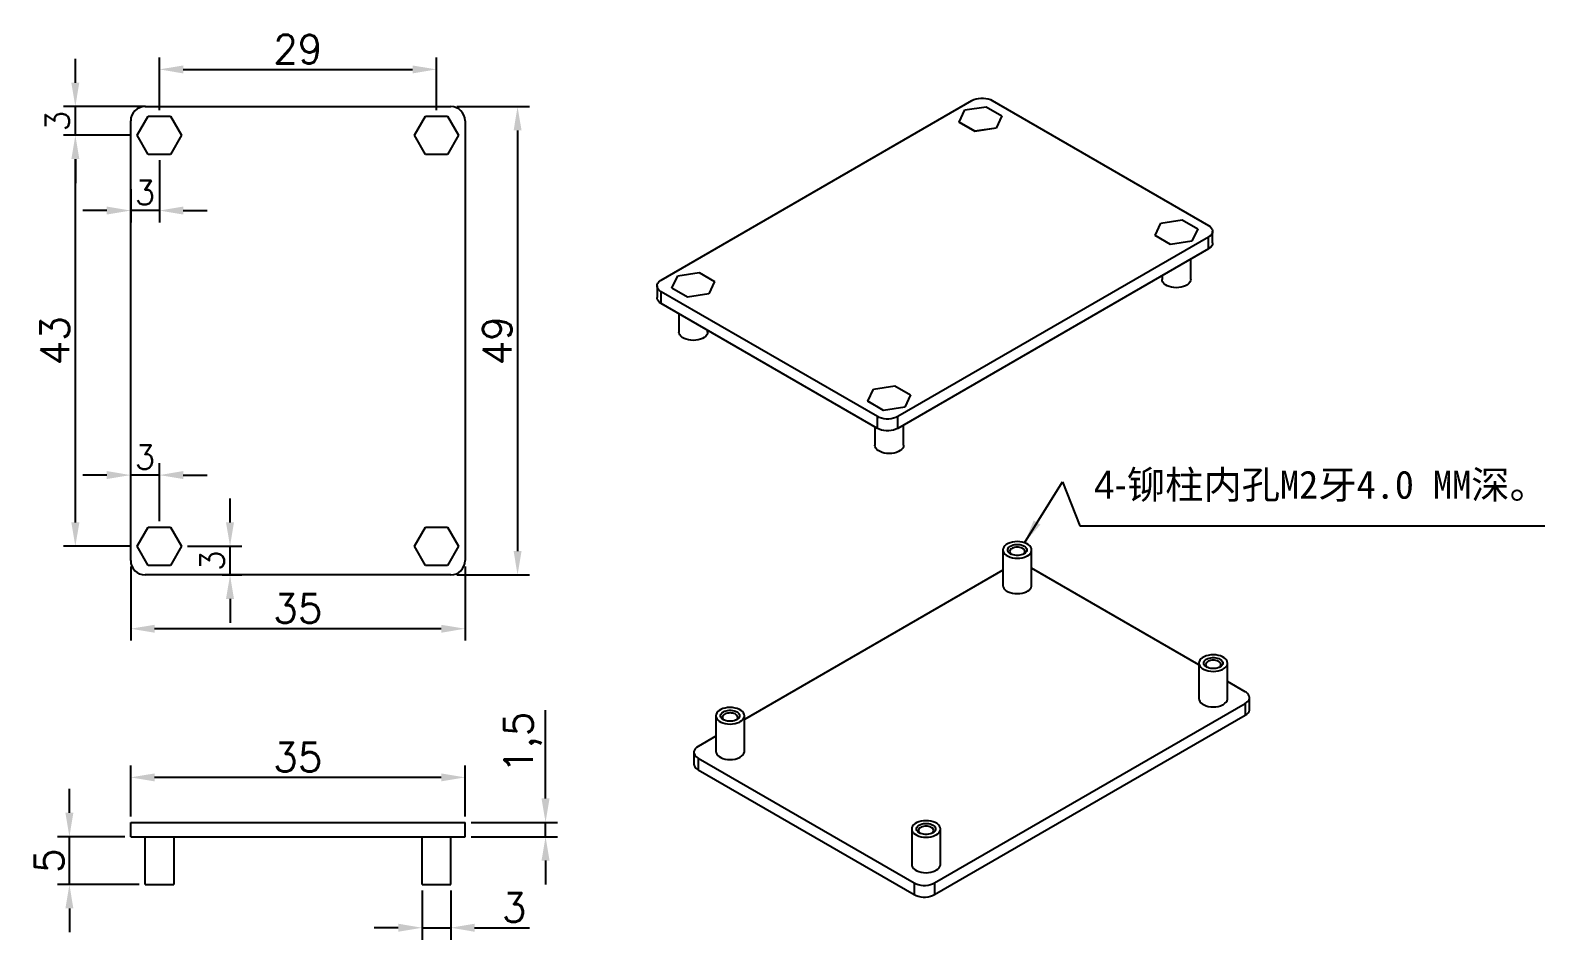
# Model space of a CAD drawing. Header units: millimetres. Extents: x 1426 to 4436, y -331 to 92.
# Drawn here: x 1971.4 to 2129.9, y -217.9 to -122.7 of the extents above; entities that cross this region are included whole.
import ezdxf

# ---------------------------------------------------------------- set-up
doc = ezdxf.new("R2010")
doc.units = ezdxf.units.MM
doc.styles.add('ST', font='PMingLiU.ttf')
doc.styles.get("Standard").update_dxf_attribs({"font": 'txt', "bigfont": 'gbcbig.shx'})
doc.dimstyles.new('ISO-25', dxfattribs={"dimtxt": 2.5, "dimasz": 2.5, "dimexe": 1.25, "dimexo": 0.625, "dimtad": 1, "dimtxsty": 'Standard', "dimcen": 2.5, "dimadec": 0, "dimazin": 0, "dimtfac": 1, "dimtmove": 0, "dimatfit": 3, "dimfxl": 0, "dimarcsym": 0})

# ---------------------------------------------------------------- blocks, each defined once
blk = doc.blocks.new('*D198')
at = {"color": 0, "lineweight": -2}
for p, q in [((1981.93, -133.7), (1974.82, -133.7)), ((1976.07, -174.2), (1976.07, -136.2)), ((1981.93, -176.7), (1974.82, -176.7))]:
    blk.add_line(p, q, dxfattribs=at)
at = {"color": 0}
for points in [[(1975.65, -136.2), (1976.49, -136.2), (1976.07, -133.7)], [(1975.65, -174.2), (1976.49, -174.2), (1976.07, -176.7)]]:
    blk.add_solid(points, dxfattribs=at)
at = {"layer": 'Defpoints', "color": 0}
for p in [(1976.07, -133.7), (1982.55, -133.7), (1982.55, -176.7)]:
    blk.add_point(p, dxfattribs=at)
at = {"color": 0, "insert": (1973.94, -155.2), "char_height": 3, "attachment_point": 5, "rotation": 90}
blk.add_mtext('43', dxfattribs=at)
blk = doc.blocks.new('*D199')
at = {"color": 0, "lineweight": -2}
for p, q in [((1984.86, -131.07), (1984.86, -125.56)), ((2013.86, -131.07), (2013.86, -125.56)), ((1987.36, -126.81), (2011.36, -126.81))]:
    blk.add_line(p, q, dxfattribs=at)
at = {"color": 0}
for points in [[(1987.36, -126.4), (1987.36, -127.23), (1984.86, -126.81)], [(2011.36, -126.4), (2011.36, -127.23), (2013.86, -126.81)]]:
    blk.add_solid(points, dxfattribs=at)
at = {"layer": 'Defpoints', "color": 0}
for p in [(2013.86, -126.81), (1984.86, -131.7), (2013.86, -131.7)]:
    blk.add_point(p, dxfattribs=at)
at = {"color": 0, "insert": (1999.36, -124.69), "char_height": 3, "attachment_point": 5}
blk.add_mtext('29', dxfattribs=at)
blk = doc.blocks.new('*D200')
at = {"color": 0, "lineweight": -2}
for p, q in [((2015.99, -130.7), (2023.6, -130.7)), ((2022.35, -133.2), (2022.35, -177.2)), ((2015.99, -179.7), (2023.6, -179.7))]:
    blk.add_line(p, q, dxfattribs=at)
at = {"color": 0}
for points in [[(2021.94, -133.2), (2022.77, -133.2), (2022.35, -130.7)], [(2021.94, -177.2), (2022.77, -177.2), (2022.35, -179.7)]]:
    blk.add_solid(points, dxfattribs=at)
at = {"layer": 'Defpoints', "color": 0}
for p in [(2015.36, -130.7), (2015.36, -179.7), (2022.35, -179.7)]:
    blk.add_point(p, dxfattribs=at)
at = {"color": 0, "insert": (2020.23, -155.2), "char_height": 3, "attachment_point": 5, "rotation": 90}
blk.add_mtext('49', dxfattribs=at)
blk = doc.blocks.new('*D201')
at = {"color": 0, "lineweight": -2}
for p, q in [((1981.86, -178.82), (1981.86, -186.57)), ((2016.86, -178.82), (2016.86, -186.57)), ((2014.36, -185.32), (1984.36, -185.32))]:
    blk.add_line(p, q, dxfattribs=at)
at = {"color": 0}
for points in [[(1984.36, -184.91), (1984.36, -185.74), (1981.86, -185.32)], [(2014.36, -184.91), (2014.36, -185.74), (2016.86, -185.32)]]:
    blk.add_solid(points, dxfattribs=at)
at = {"layer": 'Defpoints', "color": 0}
for p in [(1981.86, -178.2), (2016.86, -178.2), (1981.86, -185.32)]:
    blk.add_point(p, dxfattribs=at)
at = {"color": 0, "insert": (1999.36, -183.2), "char_height": 3, "attachment_point": 5}
blk.add_mtext('35', dxfattribs=at)
blk = doc.blocks.new('*D202')
at = {"color": 0, "lineweight": -2}
for p, q in [((1981.86, -204.96), (1981.86, -199.62)), ((2016.86, -204.96), (2016.86, -199.62)), ((2014.36, -200.87), (1984.36, -200.87))]:
    blk.add_line(p, q, dxfattribs=at)
at = {"color": 0}
for points in [[(1984.36, -200.46), (1984.36, -201.29), (1981.86, -200.87)], [(2014.36, -200.46), (2014.36, -201.29), (2016.86, -200.87)]]:
    blk.add_solid(points, dxfattribs=at)
at = {"layer": 'Defpoints', "color": 0}
for p in [(1981.86, -200.87), (1981.86, -205.58), (2016.86, -205.58)]:
    blk.add_point(p, dxfattribs=at)
at = {"color": 0, "insert": (1999.36, -198.75), "char_height": 3, "attachment_point": 5}
blk.add_mtext('35', dxfattribs=at)
blk = doc.blocks.new('*D203')
at = {"color": 0, "lineweight": -2}
for p, q in [((1975.45, -204.58), (1975.45, -202.08)), ((1981.24, -207.08), (1974.2, -207.08)), ((1975.45, -212.08), (1975.45, -207.08)), ((1982.74, -212.08), (1974.2, -212.08)), ((1975.45, -214.58), (1975.45, -217.08))]:
    blk.add_line(p, q, dxfattribs=at)
at = {"color": 0}
for points in [[(1975.03, -204.58), (1975.86, -204.58), (1975.45, -207.08)], [(1975.03, -214.58), (1975.86, -214.58), (1975.45, -212.08)]]:
    blk.add_solid(points, dxfattribs=at)
at = {"layer": 'Defpoints', "color": 0}
for p in [(1975.45, -207.08), (1981.86, -207.08), (1983.36, -212.08)]:
    blk.add_point(p, dxfattribs=at)
at = {"color": 0, "insert": (1973.32, -209.58), "char_height": 3, "attachment_point": 5, "rotation": 90}
blk.add_mtext('5', dxfattribs=at)
blk = doc.blocks.new('*D204')
at = {"color": 0, "lineweight": -2}
for p, q in [((2012.36, -212.71), (2012.36, -217.85)), ((2015.36, -212.71), (2015.36, -217.85)), ((2009.86, -216.6), (2007.36, -216.6)), ((2012.36, -216.6), (2015.36, -216.6)), ((2017.86, -216.6), (2023.61, -216.6))]:
    blk.add_line(p, q, dxfattribs=at)
at = {"color": 0}
for points in [[(2009.86, -216.18), (2009.86, -217.02), (2012.36, -216.6)], [(2017.86, -216.18), (2017.86, -217.02), (2015.36, -216.6)]]:
    blk.add_solid(points, dxfattribs=at)
at = {"layer": 'Defpoints', "color": 0}
for p in [(2012.36, -212.08), (2015.36, -212.08), (2015.36, -216.6)]:
    blk.add_point(p, dxfattribs=at)
at = {"color": 0, "insert": (2021.99, -214.48), "char_height": 3, "attachment_point": 5}
blk.add_mtext('3', dxfattribs=at)
blk = doc.blocks.new('*D205')
at = {"color": 0, "lineweight": -2}
for p, q in [((2025.28, -203.08), (2025.28, -193.83)), ((2017.49, -205.58), (2026.53, -205.58)), ((2025.28, -207.08), (2025.28, -205.58)), ((2017.49, -207.08), (2026.53, -207.08)), ((2025.28, -209.58), (2025.28, -212.08))]:
    blk.add_line(p, q, dxfattribs=at)
at = {"color": 0}
for points in [[(2024.86, -203.08), (2025.7, -203.08), (2025.28, -205.58)], [(2024.86, -209.58), (2025.7, -209.58), (2025.28, -207.08)]]:
    blk.add_solid(points, dxfattribs=at)
at = {"layer": 'Defpoints', "color": 0}
for p in [(2016.86, -205.58), (2025.28, -205.58), (2016.86, -207.08)]:
    blk.add_point(p, dxfattribs=at)
at = {"color": 0, "insert": (2022.91, -197.21), "char_height": 3, "attachment_point": 5, "rotation": 90}
blk.add_mtext('1,5', dxfattribs=at)
blk = doc.blocks.new('*D206')
at = {"color": 0, "lineweight": -2}
for p, q in [((1981.86, -168.62), (1981.86, -168)), ((1984.86, -174.07), (1984.86, -168)), ((1979.36, -169.25), (1976.86, -169.25)), ((1984.86, -169.25), (1981.86, -169.25)), ((1987.36, -169.25), (1989.86, -169.25))]:
    blk.add_line(p, q, dxfattribs=at)
at = {"color": 0}
for points in [[(1979.36, -168.83), (1979.36, -169.66), (1981.86, -169.25)], [(1987.36, -168.83), (1987.36, -169.66), (1984.86, -169.25)]]:
    blk.add_solid(points, dxfattribs=at)
at = {"layer": 'Defpoints', "color": 0}
for p in [(1981.86, -169.25), (1981.86, -169.25), (1984.86, -174.7)]:
    blk.add_point(p, dxfattribs=at)
at = {"color": 0, "insert": (1983.36, -167.37), "char_height": 2.5, "attachment_point": 5}
blk.add_mtext('3', dxfattribs=at)
blk = doc.blocks.new('*D207')
at = {"color": 0, "lineweight": -2}
for p, q in [((1992.26, -174.2), (1992.26, -171.7)), ((1987.8, -176.7), (1993.51, -176.7)), ((1992.26, -179.7), (1992.26, -176.7)), ((1991.42, -179.7), (1993.51, -179.7)), ((1992.26, -182.2), (1992.26, -184.7))]:
    blk.add_line(p, q, dxfattribs=at)
at = {"color": 0}
for points in [[(1991.84, -174.2), (1992.67, -174.2), (1992.26, -176.7)], [(1991.84, -182.2), (1992.67, -182.2), (1992.26, -179.7)]]:
    blk.add_solid(points, dxfattribs=at)
at = {"layer": 'Defpoints', "color": 0}
for p in [(1987.17, -176.7), (1992.26, -176.7), (1990.79, -179.7)]:
    blk.add_point(p, dxfattribs=at)
at = {"color": 0, "insert": (1990.38, -178.2), "char_height": 2.5, "attachment_point": 5, "rotation": 90}
blk.add_mtext('3', dxfattribs=at)
blk = doc.blocks.new('*D208')
at = {"color": 0, "lineweight": -2}
for p, q in [((1984.86, -136.32), (1984.86, -142.83)), ((1981.86, -139.34), (1981.86, -142.83)), ((1979.36, -141.58), (1976.86, -141.58)), ((1984.86, -141.58), (1981.86, -141.58)), ((1987.36, -141.58), (1989.86, -141.58))]:
    blk.add_line(p, q, dxfattribs=at)
at = {"color": 0}
for points in [[(1979.36, -141.16), (1979.36, -141.99), (1981.86, -141.58)], [(1987.36, -141.16), (1987.36, -141.99), (1984.86, -141.58)]]:
    blk.add_solid(points, dxfattribs=at)
at = {"layer": 'Defpoints', "color": 0}
for p in [(1984.86, -135.7), (1981.86, -138.72), (1981.86, -141.58)]:
    blk.add_point(p, dxfattribs=at)
at = {"color": 0, "insert": (1983.36, -139.7), "char_height": 2.5, "attachment_point": 5}
blk.add_mtext('3', dxfattribs=at)
blk = doc.blocks.new('*D209')
at = {"color": 0, "lineweight": -2}
for p, q in [((1976.07, -128.2), (1976.07, -125.7)), ((1983.42, -130.7), (1974.82, -130.7)), ((1976.07, -133.7), (1976.07, -130.7)), ((1981.24, -133.7), (1974.82, -133.7)), ((1976.07, -136.2), (1976.07, -138.7))]:
    blk.add_line(p, q, dxfattribs=at)
at = {"color": 0}
for points in [[(1975.65, -128.2), (1976.48, -128.2), (1976.07, -130.7)], [(1975.65, -136.2), (1976.48, -136.2), (1976.07, -133.7)]]:
    blk.add_solid(points, dxfattribs=at)
at = {"layer": 'Defpoints', "color": 0}
for p in [(1976.07, -130.7), (1984.04, -130.7), (1981.86, -133.7)]:
    blk.add_point(p, dxfattribs=at)
at = {"color": 0, "insert": (1974.19, -132.2), "char_height": 2.5, "attachment_point": 5, "rotation": 90}
blk.add_mtext('3', dxfattribs=at)

msp = doc.modelspace()

# ---------------------------------------------------------------- linework, layer by layer
for p, q in [((1983.36203, -130.69598), (2015.36203, -130.69598)), ((2037.38484, -148.84677), (2069.91175, -130.06753)), ((2068.56492, -132.34361), (2069.16264, -131.05573)), ((2069.16264, -131.05573), (2071.39335, -130.71064)), ((2071.39335, -130.71064), (2073.02634, -131.65344)), ((2072.03307, -130.06753), (2094.66049, -143.13135)), ((1981.86203, -178.19598), (1981.86203, -132.19598)), ((1982.55263, -133.69598), (1983.70733, -131.69598)), ((1983.70733, -131.69598), (1986.01674, -131.69598)), ((1986.01674, -131.69598), (1987.17144, -133.69598)), ((2011.55263, -133.69598), (2012.70733, -131.69598)), ((2012.70733, -131.69598), (2015.01674, -131.69598)), ((2015.01674, -131.69598), (2016.17144, -133.69598)), ((2016.86203, -132.19598), (2016.86203, -178.19598)), ((2070.19792, -133.28641), (2068.56492, -132.34361)), ((2068.56492, -132.34361), (2068.56492, -132.35178)), ((2070.19792, -133.29458), (2068.56492, -132.35178)), ((2072.42863, -132.94133), (2070.19792, -133.28641)), ((2072.42863, -132.94949), (2070.19792, -133.29458)), ((2073.02634, -131.65344), (2072.42863, -132.94133)), ((2073.02634, -131.6616), (2072.42863, -132.94949)), ((2072.42863, -132.94133), (2072.42863, -132.94949)), ((2073.02634, -131.65344), (2073.02634, -131.6616)), ((1983.70733, -135.69598), (1982.55263, -133.69598)), ((1987.17144, -133.69598), (1986.01674, -135.69598)), ((2012.70733, -135.69598), (2011.55263, -133.69598)), ((2016.17144, -133.69598), (2015.01674, -135.69598)), ((2070.19792, -133.28641), (2070.19792, -133.29458)), ((1986.01674, -135.69598), (1983.70733, -135.69598)), ((2015.01674, -135.69598), (2012.70733, -135.69598)), ((2089.66874, -142.89481), (2091.89945, -142.54972)), ((2091.89945, -142.54972), (2093.53244, -143.49252)), ((2089.07102, -144.1827), (2089.66874, -142.89481)), ((2090.70401, -145.1255), (2089.07102, -144.1827)), ((2089.07102, -144.1827), (2089.07102, -144.19087)), ((2090.70401, -145.13367), (2089.07102, -144.19087)), ((2093.53244, -143.49252), (2092.93472, -144.78041)), ((2093.53244, -143.50069), (2092.93472, -144.78858)), ((2093.53244, -143.49252), (2093.53244, -143.50069)), ((2095.09983, -144.96847), (2095.09983, -143.74372)), ((2094.66049, -144.35608), (2062.13358, -163.13532)), ((2094.66049, -145.58083), (2062.13358, -164.36007)), ((2092.93472, -144.78041), (2090.70401, -145.1255)), ((2092.93472, -144.78858), (2090.70401, -145.13367)), ((2090.70401, -145.1255), (2090.70401, -145.13367)), ((2092.93472, -144.78041), (2092.93472, -144.78858)), ((2094.66049, -145.58083), (2094.66049, -144.35608)), ((2092.80173, -148.77744), (2092.80173, -146.65398)), ((2038.51289, -149.694), (2039.1106, -148.40611)), ((2039.1106, -148.40611), (2041.34131, -148.06102)), ((2041.34131, -148.06102), (2042.97431, -149.00382)), ((2089.80173, -148.38601), (2089.80173, -148.77744)), ((2036.9455, -149.45914), (2036.9455, -150.68389)), ((2060.01226, -163.13532), (2037.38484, -150.0715)), ((2037.38484, -151.29625), (2037.38484, -150.0715)), ((2040.14588, -150.6368), (2038.51289, -149.694)), ((2038.51289, -149.694), (2038.51289, -149.70216)), ((2040.14588, -150.64496), (2038.51289, -149.70216)), ((2042.37659, -150.29171), (2040.14588, -150.6368)), ((2042.37659, -150.29988), (2040.14588, -150.64496)), ((2042.97431, -149.00382), (2042.37659, -150.29171)), ((2042.97431, -149.01199), (2042.37659, -150.29988)), ((2042.37659, -150.29171), (2042.37659, -150.29988)), ((2042.97431, -149.00382), (2042.97431, -149.01199)), ((2060.01226, -164.36007), (2037.38484, -151.29625)), ((2040.14588, -150.6368), (2040.14588, -150.64496)), ((2039.2436, -152.3694), (2039.2436, -154.28874)), ((2042.2436, -154.28874), (2042.2436, -154.10143)), ((2059.6167, -160.2452), (2061.84741, -159.90011)), ((2061.84741, -159.90011), (2063.4804, -160.84291)), ((2059.01898, -161.53309), (2059.6167, -160.2452)), ((2060.65198, -162.47589), (2059.01898, -161.53309)), ((2059.01898, -161.53309), (2059.01898, -161.54125)), ((2060.65198, -162.48405), (2059.01898, -161.54125)), ((2063.4804, -160.84291), (2062.88269, -162.1308)), ((2063.4804, -160.85107), (2062.88269, -162.13896)), ((2063.4804, -160.84291), (2063.4804, -160.85107)), ((2060.01226, -164.36007), (2060.01226, -163.13532)), ((2062.88269, -162.1308), (2060.65198, -162.47589)), ((2062.88269, -162.13896), (2060.65198, -162.48405)), ((2060.65198, -162.47589), (2060.65198, -162.48405)), ((2062.13358, -164.36007), (2062.13358, -163.13532)), ((2062.88269, -162.1308), (2062.88269, -162.13896)), ((2059.74969, -164.20848), (2059.74969, -166.12783)), ((2062.74969, -166.12783), (2062.74969, -164.00436)), ((1982.55263, -176.69598), (1983.70733, -174.69598)), ((1983.70733, -174.69598), (1986.01674, -174.69598)), ((1986.01674, -174.69598), (1987.17144, -176.69598)), ((2011.55263, -176.69598), (2012.70733, -174.69598)), ((2012.70733, -174.69598), (2015.01674, -174.69598)), ((2015.01674, -174.69598), (2016.17144, -176.69598)), ((1983.70733, -178.69598), (1982.55263, -176.69598)), ((1987.17144, -176.69598), (1986.01674, -178.69598)), ((2012.70733, -178.69598), (2011.55263, -176.69598)), ((2016.17144, -176.69598), (2015.01674, -178.69598)), ((2073.15147, -177.07968), (2073.15147, -180.78659)), ((2076.15147, -180.78659), (2076.15147, -177.07968)), ((1986.01674, -178.69598), (1983.70733, -178.69598)), ((2015.01674, -178.69598), (2012.70733, -178.69598)), ((2093.65757, -189.10607), (2076.15147, -178.99902)), ((2015.36203, -179.69598), (1983.36203, -179.69598)), ((2073.15147, -179.20314), (2046.09943, -194.82149)), ((2093.65757, -188.91877), (2093.65757, -192.62568)), ((2096.65757, -192.62568), (2096.65757, -188.91877)), ((2098.51633, -191.91125), (2096.65757, -190.83811)), ((2065.98941, -211.91522), (2098.51633, -193.13598)), ((2098.51633, -193.13598), (2098.51633, -194.36073)), ((2098.95567, -193.74837), (2098.95567, -192.52362)), ((2043.09943, -194.43006), (2043.09943, -198.13698)), ((2046.09943, -198.13698), (2046.09943, -194.43006)), ((2065.98941, -213.13997), (2098.51633, -194.36073)), ((2043.09943, -196.55353), (2041.24068, -197.62667)), ((2040.80134, -198.23904), (2040.80134, -199.46379)), ((2041.24068, -198.8514), (2063.86809, -211.91522)), ((2041.24068, -198.8514), (2041.24068, -200.07615)), ((2041.24068, -200.07615), (2063.86809, -213.13997)), ((1981.86203, -205.58134), (2016.86203, -205.58134)), ((1981.86203, -207.08134), (1981.86203, -205.58134)), ((2016.86203, -207.08134), (2016.86203, -205.58134)), ((1981.86203, -207.08134), (2016.86203, -207.08134)), ((1983.36203, -212.08134), (1983.36203, -207.08134)), ((1986.36203, -207.08134), (1986.36203, -212.08134)), ((2012.36203, -212.08134), (2012.36203, -207.08134)), ((2015.36203, -212.08134), (2015.36203, -207.08134)), ((2063.60553, -206.26915), (2063.60553, -209.97606)), ((2066.60553, -209.97606), (2066.60553, -206.26915)), ((1983.36203, -212.08134), (1986.36203, -212.08134)), ((2012.36203, -212.08134), (2015.36203, -212.08134)), ((2063.86809, -211.91522), (2063.86809, -213.13997)), ((2065.98941, -211.91522), (2065.98941, -213.13997))]:
    msp.add_line(p, q)
for points in [[(2069.91175, -130.06753, 0), (2070.11205, -129.9705, 0), (2070.33848, -129.89502, 0), (2070.58418, -129.84339, 0), (2070.84168, -129.81717, 0), (2071.10314, -129.81717, 0), (2071.36064, -129.84339, 0), (2071.60634, -129.89502, 0), (2071.83278, -129.9705, 0), (2072.03307, -130.06753, 0)], [(2094.66049, -143.13135, 0), (2094.82856, -143.24699, 0), (2094.95929, -143.37772, 0), (2095.04872, -143.51957, 0), (2095.09412, -143.66824, 0), (2095.09983, -143.74372, 0)], [(2095.09983, -143.74372, 0), (2095.07704, -143.8941, 0), (2095.00937, -144.03991, 0), (2094.89887, -144.17672, 0), (2094.74889, -144.30038, 0), (2094.66049, -144.35608, 0)], [(2095.09983, -144.96847, 0), (2095.07704, -145.11885, 0), (2095.00937, -145.26466, 0), (2094.89887, -145.40147, 0), (2094.74889, -145.52513, 0), (2094.66049, -145.58083, 0)], [(2036.9455, -149.45914, 0), (2036.96829, -149.30875, 0), (2037.03596, -149.16294, 0), (2037.14646, -149.02613, 0), (2037.29643, -148.90247, 0), (2037.38484, -148.84677, 0)], [(2092.80173, -148.77744, 0), (2092.77894, -148.92782, 0), (2092.71127, -149.07363, 0), (2092.60077, -149.21045, 0), (2092.4508, -149.3341, 0), (2092.26591, -149.44085, 0), (2092.05173, -149.52743, 0), (2091.81476, -149.59123, 0), (2091.5622, -149.6303, 0), (2091.30173, -149.64346, 0), (2091.04126, -149.6303, 0), (2090.7887, -149.59123, 0), (2090.55173, -149.52743, 0), (2090.33755, -149.44085, 0), (2090.15266, -149.3341, 0), (2090.00269, -149.21045, 0), (2089.89219, -149.07363, 0), (2089.82452, -148.92782, 0), (2089.80173, -148.77744, 0)], [(2037.38484, -150.0715, 0), (2037.21677, -149.95586, 0), (2037.08604, -149.82513, 0), (2036.99661, -149.68328, 0), (2036.95121, -149.53461, 0), (2036.9455, -149.45914, 0)], [(2037.38484, -151.29625, 0), (2037.21677, -151.18061, 0), (2037.08604, -151.04988, 0), (2036.99661, -150.90803, 0), (2036.95121, -150.75937, 0), (2036.9455, -150.68389, 0)], [(2042.2436, -154.28874, 0), (2042.22081, -154.43912, 0), (2042.15313, -154.58493, 0), (2042.04263, -154.72175, 0), (2041.89266, -154.8454, 0), (2041.70778, -154.95215, 0), (2041.4936, -155.03873, 0), (2041.25663, -155.10253, 0), (2041.00407, -155.1416, 0), (2040.7436, -155.15476, 0), (2040.48312, -155.1416, 0), (2040.23057, -155.10253, 0), (2039.9936, -155.03873, 0), (2039.77941, -154.95215, 0), (2039.59453, -154.8454, 0), (2039.44456, -154.72175, 0), (2039.33406, -154.58493, 0), (2039.26638, -154.43912, 0), (2039.2436, -154.28874, 0)], [(2062.13358, -163.13532, 0), (2061.93328, -163.23236, 0), (2061.70684, -163.30783, 0), (2061.46114, -163.35946, 0), (2061.20365, -163.38568, 0), (2060.94218, -163.38568, 0), (2060.68469, -163.35946, 0), (2060.43899, -163.30783, 0), (2060.21255, -163.23236, 0), (2060.01226, -163.13532, 0)], [(2062.13358, -164.36007, 0), (2061.93328, -164.45711, 0), (2061.70684, -164.53259, 0), (2061.46114, -164.58422, 0), (2061.20365, -164.61043, 0), (2060.94218, -164.61043, 0), (2060.68469, -164.58422, 0), (2060.43899, -164.53259, 0), (2060.21255, -164.45711, 0), (2060.01226, -164.36007, 0)], [(2062.74969, -166.12783, 0), (2062.7269, -166.27821, 0), (2062.65923, -166.42402, 0), (2062.54873, -166.56083, 0), (2062.39876, -166.68449, 0), (2062.21387, -166.79123, 0), (2061.99969, -166.87782, 0), (2061.76272, -166.94161, 0), (2061.51016, -166.98069, 0), (2061.24969, -166.99384, 0), (2060.98922, -166.98069, 0), (2060.73666, -166.94161, 0), (2060.49969, -166.87782, 0), (2060.28551, -166.79123, 0), (2060.10063, -166.68449, 0), (2059.95065, -166.56083, 0), (2059.84015, -166.42402, 0), (2059.77248, -166.27821, 0), (2059.74969, -166.12783, 0)], [(2076.15147, -177.07968, 0), (2076.12868, -176.9293, 0), (2076.06101, -176.78348, 0), (2075.95051, -176.64667, 0), (2075.80054, -176.52301, 0), (2075.61565, -176.41627, 0), (2075.40147, -176.32969, 0), (2075.1645, -176.26589, 0), (2074.91194, -176.22682, 0), (2074.65147, -176.21366, 0), (2074.391, -176.22682, 0), (2074.13844, -176.26589, 0), (2073.90147, -176.32969, 0), (2073.68729, -176.41627, 0), (2073.50241, -176.52301, 0), (2073.35243, -176.64667, 0), (2073.24193, -176.78348, 0), (2073.17426, -176.9293, 0), (2073.15147, -177.07968, 0)], [(2073.15147, -177.07968, 0), (2073.17426, -177.23006, 0), (2073.24193, -177.37587, 0), (2073.35243, -177.51269, 0), (2073.50241, -177.63634, 0), (2073.68729, -177.74309, 0), (2073.90147, -177.82967, 0), (2074.13844, -177.89347, 0), (2074.391, -177.93254, 0), (2074.65147, -177.9457, 0), (2074.91194, -177.93254, 0), (2075.1645, -177.89347, 0), (2075.40147, -177.82967, 0), (2075.61565, -177.74309, 0), (2075.71213, -177.69205, 0)], [(2073.94436, -177.48792, 0), (2073.83231, -177.41082, 0), (2073.74516, -177.32367, 0), (2073.68554, -177.2291, 0), (2073.65528, -177.12999, 0), (2073.65528, -177.02935, 0), (2073.68555, -176.93024, 0), (2073.74517, -176.83567, 0), (2073.83233, -176.74852, 0), (2073.94438, -176.67143, 0), (2074.07791, -176.60674, 0), (2074.22887, -176.55642, 0), (2074.39267, -176.522, 0), (2074.56433, -176.50453, 0), (2074.73864, -176.50453, 0), (2074.91031, -176.52201, 0), (2075.0741, -176.55643, 0), (2075.22506, -176.60675, 0), (2075.35859, -176.67144, 0), (2075.47063, -176.74853, 0), (2075.55779, -176.83569, 0), (2075.6174, -176.93026, 0), (2075.64767, -177.02937, 0), (2075.64767, -177.13001, 0), (2075.61739, -177.22911, 0), (2075.55777, -177.32368, 0), (2075.47062, -177.41084, 0), (2075.35858, -177.48792, 0)], [(2075.45147, -177.24298, 0), (2075.43932, -177.16277, 0), (2075.40323, -177.08501, 0), (2075.34429, -177.01204, 0), (2075.26431, -176.94609, 0), (2075.1657, -176.88916, 0), (2075.05147, -176.84298, 0), (2074.92509, -176.80896, 0), (2074.79039, -176.78812, 0), (2074.65147, -176.7811, 0), (2074.51255, -176.78812, 0), (2074.37786, -176.80896, 0), (2074.25147, -176.84298, 0), (2074.13724, -176.88916, 0), (2074.03864, -176.94609, 0), (2073.95865, -177.01204, 0), (2073.89972, -177.08501, 0), (2073.86363, -177.16277, 0), (2073.85147, -177.24298, 0)], [(2073.85147, -177.24298, 0), (2073.86363, -177.32318, 0), (2073.89972, -177.40095, 0), (2073.95865, -177.47392, 0), (2074.02297, -177.52874, 0)], [(2075.35858, -177.48792, 0), (2075.22505, -177.55261, 0), (2075.07409, -177.60293, 0), (2074.91029, -177.63735, 0), (2074.73863, -177.65483, 0), (2074.56432, -177.65483, 0), (2074.39265, -177.63735, 0), (2074.22885, -177.60293, 0), (2074.0779, -177.55261, 0), (2073.94437, -177.48792, 0), (2073.94436, -177.48792, 0)], [(2075.27997, -177.52874, 0), (2075.35637, -177.46139, 0), (2075.41136, -177.3874, 0), (2075.44325, -177.30903, 0), (2075.45147, -177.24298, 0)], [(2075.71213, -177.69205, 0), (2075.8802, -177.57641, 0), (2076.01093, -177.44567, 0), (2076.10036, -177.30382, 0), (2076.14576, -177.15516, 0), (2076.15147, -177.07968, 0)], [(2073.15147, -180.78659, 0), (2073.17426, -180.93697, 0), (2073.24193, -181.08279, 0), (2073.35243, -181.2196, 0), (2073.50241, -181.34326, 0), (2073.68729, -181.45, 0), (2073.90147, -181.53658, 0), (2074.13844, -181.60038, 0), (2074.391, -181.63945, 0), (2074.65147, -181.65261, 0), (2074.91194, -181.63945, 0), (2075.1645, -181.60038, 0), (2075.40147, -181.53658, 0), (2075.61565, -181.45, 0), (2075.71213, -181.39896, 0)], [(2075.71213, -181.39896, 0), (2075.8802, -181.28332, 0), (2076.01093, -181.15259, 0), (2076.10036, -181.01073, 0), (2076.14576, -180.86207, 0), (2076.15147, -180.78659, 0)], [(2096.65757, -188.91877, 0), (2096.63478, -188.76838, 0), (2096.56711, -188.62257, 0), (2096.45661, -188.48576, 0), (2096.30664, -188.3621, 0), (2096.12175, -188.25536, 0), (2095.90757, -188.16877, 0), (2095.6706, -188.10498, 0), (2095.41804, -188.0659, 0), (2095.15757, -188.05275, 0), (2094.8971, -188.0659, 0), (2094.64454, -188.10498, 0), (2094.40757, -188.16877, 0), (2094.19339, -188.25536, 0), (2094.0085, -188.3621, 0), (2093.85853, -188.48576, 0), (2093.74803, -188.62257, 0), (2093.68036, -188.76838, 0), (2093.65757, -188.91877, 0)], [(2094.45045, -189.327, 0), (2094.33841, -189.24991, 0), (2094.25126, -189.16275, 0), (2094.19164, -189.06818, 0), (2094.16137, -188.96908, 0), (2094.16138, -188.86844, 0), (2094.19165, -188.76933, 0), (2094.25127, -188.67476, 0), (2094.33843, -188.58761, 0), (2094.45047, -188.51051, 0), (2094.584, -188.44583, 0), (2094.73496, -188.39551, 0), (2094.89876, -188.36109, 0), (2095.07043, -188.34362, 0), (2095.24474, -188.34362, 0), (2095.4164, -188.3611, 0), (2095.5802, -188.39552, 0), (2095.73116, -188.44584, 0), (2095.86469, -188.51053, 0), (2095.97673, -188.58762, 0), (2096.06388, -188.67478, 0), (2096.1235, -188.76935, 0), (2096.15377, -188.86845, 0), (2096.15376, -188.96909, 0), (2096.12349, -189.0682, 0), (2096.06387, -189.16277, 0), (2095.97671, -189.24992, 0), (2095.86468, -189.32701, 0)], [(2093.65757, -188.91877, 0), (2093.68036, -189.06915, 0), (2093.74803, -189.21496, 0), (2093.85853, -189.35177, 0), (2094.0085, -189.47543, 0), (2094.19339, -189.58217, 0), (2094.40757, -189.66876, 0), (2094.64454, -189.73255, 0), (2094.8971, -189.77163, 0), (2095.15757, -189.78478, 0), (2095.41804, -189.77163, 0), (2095.6706, -189.73255, 0), (2095.90757, -189.66876, 0), (2096.12175, -189.58217, 0), (2096.21823, -189.53113, 0)], [(2095.95757, -189.08207, 0), (2095.94542, -189.00186, 0), (2095.90932, -188.92409, 0), (2095.85039, -188.85113, 0), (2095.7704, -188.78518, 0), (2095.6718, -188.72825, 0), (2095.55757, -188.68207, 0), (2095.43119, -188.64804, 0), (2095.29649, -188.62721, 0), (2095.15757, -188.62019, 0), (2095.01865, -188.62721, 0), (2094.88395, -188.64804, 0), (2094.75757, -188.68207, 0), (2094.64334, -188.72825, 0), (2094.54473, -188.78518, 0), (2094.46475, -188.85113, 0), (2094.40582, -188.92409, 0), (2094.36972, -189.00186, 0), (2094.35757, -189.08207, 0)], [(2094.35757, -189.08207, 0), (2094.36972, -189.16227, 0), (2094.40582, -189.24004, 0), (2094.46475, -189.313, 0), (2094.52907, -189.36783, 0)], [(2095.86468, -189.32701, 0), (2095.73115, -189.3917, 0), (2095.58019, -189.44202, 0), (2095.41639, -189.47644, 0), (2095.24473, -189.49391, 0), (2095.07041, -189.49391, 0), (2094.89875, -189.47644, 0), (2094.73495, -189.44202, 0), (2094.58399, -189.3917, 0), (2094.45046, -189.32701, 0), (2094.45045, -189.327, 0)], [(2095.78607, -189.36783, 0), (2095.86247, -189.30048, 0), (2095.91745, -189.22649, 0), (2095.94935, -189.14811, 0), (2095.95757, -189.08207, 0)], [(2096.21823, -189.53113, 0), (2096.3863, -189.41549, 0), (2096.51703, -189.28476, 0), (2096.60646, -189.14291, 0), (2096.65186, -188.99424, 0), (2096.65757, -188.91877, 0)], [(2093.65757, -192.62568, 0), (2093.68036, -192.77606, 0), (2093.74803, -192.92187, 0), (2093.85853, -193.05869, 0), (2094.0085, -193.18234, 0), (2094.19339, -193.28908, 0), (2094.40757, -193.37567, 0), (2094.64454, -193.43947, 0), (2094.8971, -193.47854, 0), (2095.15757, -193.49169, 0), (2095.41804, -193.47854, 0), (2095.6706, -193.43947, 0), (2095.90757, -193.37567, 0), (2096.12175, -193.28908, 0), (2096.21823, -193.23804, 0)], [(2096.21823, -193.23804, 0), (2096.3863, -193.1224, 0), (2096.51703, -192.99167, 0), (2096.60646, -192.84982, 0), (2096.65186, -192.70116, 0), (2096.65757, -192.62568, 0)], [(2098.95567, -192.52362, 0), (2098.93288, -192.37323, 0), (2098.86521, -192.22742, 0), (2098.7547, -192.09061, 0), (2098.60473, -191.96695, 0), (2098.51633, -191.91125, 0)], [(2098.51633, -193.13598, 0), (2098.68439, -193.02034, 0), (2098.81513, -192.88961, 0), (2098.90456, -192.74776, 0), (2098.94996, -192.59909, 0), (2098.95567, -192.52362, 0)], [(2046.09943, -194.43006, 0), (2046.07665, -194.27968, 0), (2046.00897, -194.13387, 0), (2045.89847, -193.99706, 0), (2045.7485, -193.8734, 0), (2045.56362, -193.76666, 0), (2045.34943, -193.68007, 0), (2045.11246, -193.61627, 0), (2044.85991, -193.5772, 0), (2044.59943, -193.56405, 0), (2044.33896, -193.5772, 0), (2044.0864, -193.61627, 0), (2043.84943, -193.68007, 0), (2043.63525, -193.76666, 0), (2043.45037, -193.8734, 0), (2043.3004, -193.99706, 0), (2043.1899, -194.13387, 0), (2043.12222, -194.27968, 0), (2043.09943, -194.43006, 0)], [(2043.09943, -194.43006, 0), (2043.12222, -194.58045, 0), (2043.1899, -194.72626, 0), (2043.3004, -194.86307, 0), (2043.45037, -194.98673, 0), (2043.63525, -195.09347, 0), (2043.84943, -195.18006, 0), (2044.0864, -195.24385, 0), (2044.33896, -195.28292, 0), (2044.59943, -195.29608, 0), (2044.85991, -195.28292, 0), (2045.11246, -195.24385, 0), (2045.34943, -195.18006, 0), (2045.56362, -195.09347, 0), (2045.66009, -195.04243, 0)], [(2043.89232, -194.8383, 0), (2043.78027, -194.76121, 0), (2043.69312, -194.67405, 0), (2043.6335, -194.57948, 0), (2043.60324, -194.48037, 0), (2043.60324, -194.37974, 0), (2043.63351, -194.28063, 0), (2043.69313, -194.18606, 0), (2043.78029, -194.09891, 0), (2043.89234, -194.02181, 0), (2044.02587, -193.95713, 0), (2044.17683, -193.90681, 0), (2044.34063, -193.87239, 0), (2044.51229, -193.85492, 0), (2044.6866, -193.85492, 0), (2044.85827, -193.87239, 0), (2045.02207, -193.90682, 0), (2045.17302, -193.95714, 0), (2045.30655, -194.02183, 0), (2045.41859, -194.09892, 0), (2045.50575, -194.18608, 0), (2045.56536, -194.28064, 0), (2045.59563, -194.37975, 0), (2045.59563, -194.48039, 0), (2045.56536, -194.5795, 0), (2045.50574, -194.67407, 0), (2045.41858, -194.76122, 0), (2045.30654, -194.83831, 0)], [(2045.39943, -194.59336, 0), (2045.38728, -194.51316, 0), (2045.35119, -194.43539, 0), (2045.29225, -194.36243, 0), (2045.21227, -194.29648, 0), (2045.11366, -194.23955, 0), (2044.99943, -194.19337, 0), (2044.87305, -194.15934, 0), (2044.73835, -194.13851, 0), (2044.59943, -194.13149, 0), (2044.46052, -194.13851, 0), (2044.32582, -194.15934, 0), (2044.19943, -194.19337, 0), (2044.0852, -194.23955, 0), (2043.9866, -194.29648, 0), (2043.90661, -194.36243, 0), (2043.84768, -194.43539, 0), (2043.81159, -194.51316, 0), (2043.79943, -194.59336, 0)], [(2043.79943, -194.59336, 0), (2043.81159, -194.67357, 0), (2043.84768, -194.75133, 0), (2043.90661, -194.8243, 0), (2043.97094, -194.87913, 0)], [(2045.30654, -194.83831, 0), (2045.17301, -194.903, 0), (2045.02205, -194.95332, 0), (2044.85825, -194.98774, 0), (2044.68659, -195.00521, 0), (2044.51228, -195.00521, 0), (2044.34062, -194.98774, 0), (2044.17682, -194.95332, 0), (2044.02586, -194.903, 0), (2043.89233, -194.83831, 0), (2043.89232, -194.8383, 0)], [(2045.22793, -194.87913, 0), (2045.30433, -194.81178, 0), (2045.35932, -194.73779, 0), (2045.39121, -194.65941, 0), (2045.39943, -194.59336, 0)], [(2045.66009, -195.04243, 0), (2045.82816, -194.92679, 0), (2045.9589, -194.79606, 0), (2046.04832, -194.65421, 0), (2046.09373, -194.50554, 0), (2046.09943, -194.43006, 0)], [(2098.51633, -194.36073, 0), (2098.68439, -194.24509, 0), (2098.81513, -194.11436, 0), (2098.90456, -193.97251, 0), (2098.94996, -193.82385, 0), (2098.95567, -193.74837, 0)], [(2041.24068, -197.62667, 0), (2041.07261, -197.74231, 0), (2040.94188, -197.87304, 0), (2040.85245, -198.0149, 0), (2040.80705, -198.16356, 0), (2040.80134, -198.23904, 0)], [(2040.80134, -198.23904, 0), (2040.82413, -198.38942, 0), (2040.8918, -198.53523, 0), (2041.0023, -198.67205, 0), (2041.15227, -198.7957, 0), (2041.24068, -198.8514, 0)], [(2040.80134, -199.46379, 0), (2040.82413, -199.61417, 0), (2040.8918, -199.75998, 0), (2041.0023, -199.8968, 0), (2041.15227, -200.02045, 0), (2041.24068, -200.07615, 0)], [(2043.09943, -198.13698, 0), (2043.12222, -198.28736, 0), (2043.1899, -198.43317, 0), (2043.3004, -198.56998, 0), (2043.45037, -198.69364, 0), (2043.63525, -198.80038, 0), (2043.84943, -198.88697, 0), (2044.0864, -198.95077, 0), (2044.33896, -198.98984, 0), (2044.59943, -199.00299, 0), (2044.85991, -198.98984, 0), (2045.11246, -198.95077, 0), (2045.34943, -198.88697, 0), (2045.56362, -198.80038, 0), (2045.66009, -198.74934, 0)], [(2045.66009, -198.74934, 0), (2045.82816, -198.6337, 0), (2045.9589, -198.50297, 0), (2046.04832, -198.36112, 0), (2046.09373, -198.21245, 0), (2046.09943, -198.13698, 0)], [(2066.60553, -206.26915, 0), (2066.58274, -206.11877, 0), (2066.51507, -205.97296, 0), (2066.40457, -205.83614, 0), (2066.2546, -205.71249, 0), (2066.06971, -205.60574, 0), (2065.85553, -205.51916, 0), (2065.61856, -205.45536, 0), (2065.366, -205.41629, 0), (2065.10553, -205.40313, 0), (2064.84506, -205.41629, 0), (2064.5925, -205.45536, 0), (2064.35553, -205.51916, 0), (2064.14135, -205.60574, 0), (2063.95646, -205.71249, 0), (2063.80649, -205.83614, 0), (2063.69599, -205.97296, 0), (2063.62832, -206.11877, 0), (2063.60553, -206.26915, 0)], [(2064.39841, -206.67739, 0), (2064.28637, -206.6003, 0), (2064.19922, -206.51314, 0), (2064.1396, -206.41857, 0), (2064.10934, -206.31946, 0), (2064.10934, -206.21882, 0), (2064.13961, -206.11971, 0), (2064.19923, -206.02515, 0), (2064.28639, -205.93799, 0), (2064.39843, -205.8609, 0), (2064.53197, -205.79621, 0), (2064.68293, -205.7459, 0), (2064.84673, -205.71148, 0), (2065.01839, -205.694, 0), (2065.1927, -205.694, 0), (2065.36436, -205.71148, 0), (2065.52816, -205.7459, 0), (2065.67912, -205.79622, 0), (2065.81265, -205.86091, 0), (2065.92469, -205.93801, 0), (2066.01185, -206.02516, 0), (2066.07146, -206.11973, 0), (2066.10173, -206.21884, 0), (2066.10172, -206.31948, 0), (2066.07145, -206.41859, 0), (2066.01183, -206.51315, 0), (2065.92467, -206.60031, 0), (2065.81264, -206.67739, 0)], [(2065.90553, -206.43245, 0), (2065.89338, -206.35225, 0), (2065.85729, -206.27448, 0), (2065.79835, -206.20151, 0), (2065.71837, -206.13556, 0), (2065.61976, -206.07863, 0), (2065.50553, -206.03245, 0), (2065.37915, -205.99843, 0), (2065.24445, -205.97759, 0), (2065.10553, -205.97057, 0), (2064.96661, -205.97759, 0), (2064.83192, -205.99843, 0), (2064.70553, -206.03245, 0), (2064.5913, -206.07863, 0), (2064.4927, -206.13556, 0), (2064.41271, -206.20151, 0), (2064.35378, -206.27448, 0), (2064.31768, -206.35225, 0), (2064.30553, -206.43245, 0)], [(2063.60553, -206.26915, 0), (2063.62832, -206.41953, 0), (2063.69599, -206.56535, 0), (2063.80649, -206.70216, 0), (2063.95646, -206.82582, 0), (2064.14135, -206.93256, 0), (2064.35553, -207.01914, 0), (2064.5925, -207.08294, 0), (2064.84506, -207.12201, 0), (2065.10553, -207.13517, 0), (2065.366, -207.12201, 0), (2065.61856, -207.08294, 0), (2065.85553, -207.01914, 0), (2066.06971, -206.93256, 0), (2066.16619, -206.88152, 0)], [(2064.30553, -206.43245, 0), (2064.31768, -206.51265, 0), (2064.35378, -206.59042, 0), (2064.41271, -206.66339, 0), (2064.47703, -206.71822, 0)], [(2065.81264, -206.67739, 0), (2065.67911, -206.74208, 0), (2065.52815, -206.7924, 0), (2065.36435, -206.82682, 0), (2065.19269, -206.8443, 0), (2065.01838, -206.8443, 0), (2064.84671, -206.82682, 0), (2064.68291, -206.7924, 0), (2064.53195, -206.74208, 0), (2064.39842, -206.67739, 0), (2064.39841, -206.67739, 0)], [(2065.73403, -206.71822, 0), (2065.81043, -206.65086, 0), (2065.86541, -206.57688, 0), (2065.89731, -206.4985, 0), (2065.90553, -206.43245, 0)], [(2066.16619, -206.88152, 0), (2066.33426, -206.76588, 0), (2066.46499, -206.63515, 0), (2066.55442, -206.49329, 0), (2066.59982, -206.34463, 0), (2066.60553, -206.26915, 0)], [(2063.60553, -209.97606, 0), (2063.62832, -210.12645, 0), (2063.69599, -210.27226, 0), (2063.80649, -210.40907, 0), (2063.95646, -210.53273, 0), (2064.14135, -210.63947, 0), (2064.35553, -210.72606, 0), (2064.5925, -210.78985, 0), (2064.84506, -210.82892, 0), (2065.10553, -210.84208, 0), (2065.366, -210.82892, 0), (2065.61856, -210.78985, 0), (2065.85553, -210.72606, 0), (2066.06971, -210.63947, 0), (2066.16619, -210.58843, 0)], [(2066.16619, -210.58843, 0), (2066.33426, -210.47279, 0), (2066.46499, -210.34206, 0), (2066.55442, -210.2002, 0), (2066.59982, -210.05154, 0), (2066.60553, -209.97606, 0)], [(2063.86809, -211.91522, 0), (2064.06839, -212.01226, 0), (2064.29483, -212.08774, 0), (2064.54053, -212.13937, 0), (2064.79802, -212.16558, 0), (2065.05949, -212.16558, 0), (2065.31698, -212.13937, 0), (2065.56268, -212.08774, 0), (2065.78912, -212.01226, 0), (2065.98941, -211.91522, 0)], [(2063.86809, -213.13997, 0), (2064.06839, -213.23701, 0), (2064.29483, -213.31249, 0), (2064.54053, -213.36412, 0), (2064.79802, -213.39033, 0), (2065.05949, -213.39033, 0), (2065.31698, -213.36412, 0), (2065.56268, -213.31249, 0), (2065.78912, -213.23701, 0), (2065.98941, -213.13997, 0)]]:
    msp.add_polyline3d(points)
for centre, start, end in [((1983.36203, -132.19598), 90, 180), ((2015.36203, -132.19598), 0, 90), ((1983.36203, -178.19598), 180, 270), ((2015.36203, -178.19598), 270, 0)]:
    msp.add_arc(centre, 1.5, start, end)

# ---------------------------------------------------------------- texts
at = {"color": 1, "insert": (2082.69246, -168.78071), "char_height": 2.94, "width": 87.024, "attachment_point": 1, "style": 'ST'}
msp.add_mtext('4-{\\fSimSun|b0|i0|c134|p54;铆柱内孔M2牙4.0 MM深。}', dxfattribs=at)

# ---------------------------------------------------------------- dimensions: what is measured, and where the dimension line sits
at = {"color": 1}
for base, p1, p2, picture, middle in [((2013.86203, -126.81438), (1984.86203, -131.69598), (2013.86203, -131.69598), '*D199', (1999.36203, -124.68938)), ((1981.86203, -185.32472), (2016.86203, -178.19598), (1981.86203, -178.19598), '*D201', (1999.36203, -183.19972)), ((1981.86203, -200.87446), (2016.86203, -205.58134), (1981.86203, -205.58134), '*D202', (1999.36203, -198.74946)), ((2015.36203, -216.60114), (2012.36203, -212.08134), (2015.36203, -212.08134), '*D204', (2021.98703, -214.47614))]:
    dim = msp.add_linear_dim(base=base, p1=p1, p2=p2, dimstyle='ISO-25', override={"dimtxt": 3}, dxfattribs=at)
    dim.commit()
    dim.dimension.update_dxf_attribs({"geometry": picture, "text_midpoint": middle})
for base, p1, p2, picture, middle in [((1976.06702, -130.69598), (1981.86203, -133.69598), (1984.04166, -130.69598), '*D209', (1974.19202, -132.19598)), ((1992.25589, -176.69598), (1990.79292, -179.69598), (1987.17144, -176.69598), '*D207', (1990.38089, -178.19598))]:
    dim = msp.add_linear_dim(base=base, p1=p1, p2=p2, angle=90, dimstyle='ISO-25', dxfattribs=at)
    dim.commit()
    dim.dimension.update_dxf_attribs({"geometry": picture, "text_midpoint": middle})
for base, p1, p2, picture, middle in [((2022.35418, -179.69598), (2015.36203, -130.69598), (2015.36203, -179.69598), '*D200', (2020.22918, -155.19598)), ((1976.06918, -133.69598), (1982.55263, -176.69598), (1982.55263, -133.69598), '*D198', (1973.94418, -155.19598)), ((2025.2804, -205.58134), (2016.86203, -207.08134), (2016.86203, -205.58134), '*D205', (2022.9054, -197.20634)), ((1975.44765, -207.08134), (1983.36203, -212.08134), (1981.86203, -207.08134), '*D203', (1973.32265, -209.58134))]:
    dim = msp.add_linear_dim(base=base, p1=p1, p2=p2, angle=90, dimstyle='ISO-25', override={"dimtxt": 3}, dxfattribs=at)
    dim.commit()
    dim.dimension.update_dxf_attribs({"geometry": picture, "text_midpoint": middle})
for base, p1, p2, picture, middle in [((1981.86203, -141.57654), (1984.86203, -135.69598), (1981.86203, -138.71909), '*D208', (1983.36203, -139.70154)), ((1981.86203, -169.24558), (1984.86203, -174.69598), (1981.86203, -169.24558), '*D206', (1983.36203, -167.37058))]:
    dim = msp.add_linear_dim(base=base, p1=p1, p2=p2, dimstyle='ISO-25', dxfattribs=at)
    dim.commit()
    dim.dimension.update_dxf_attribs({"geometry": picture, "text_midpoint": middle})

# ---------------------------------------------------------------- leaders
at = {"color": 1, "annotation_type": 0, "has_hookline": 1, "hookline_direction": 0, "text_width": 45.52452}
msp.add_leader([(2075.40147, -176.32969), (2079.37309, -169.96395), (2081.20222, -174.55561), (2083.70222, -174.55561)], dimstyle='ISO-25', override={"dimclrd": 1, "dimclre": 1}, dxfattribs=at)

doc.saveas('drawing.dxf')
